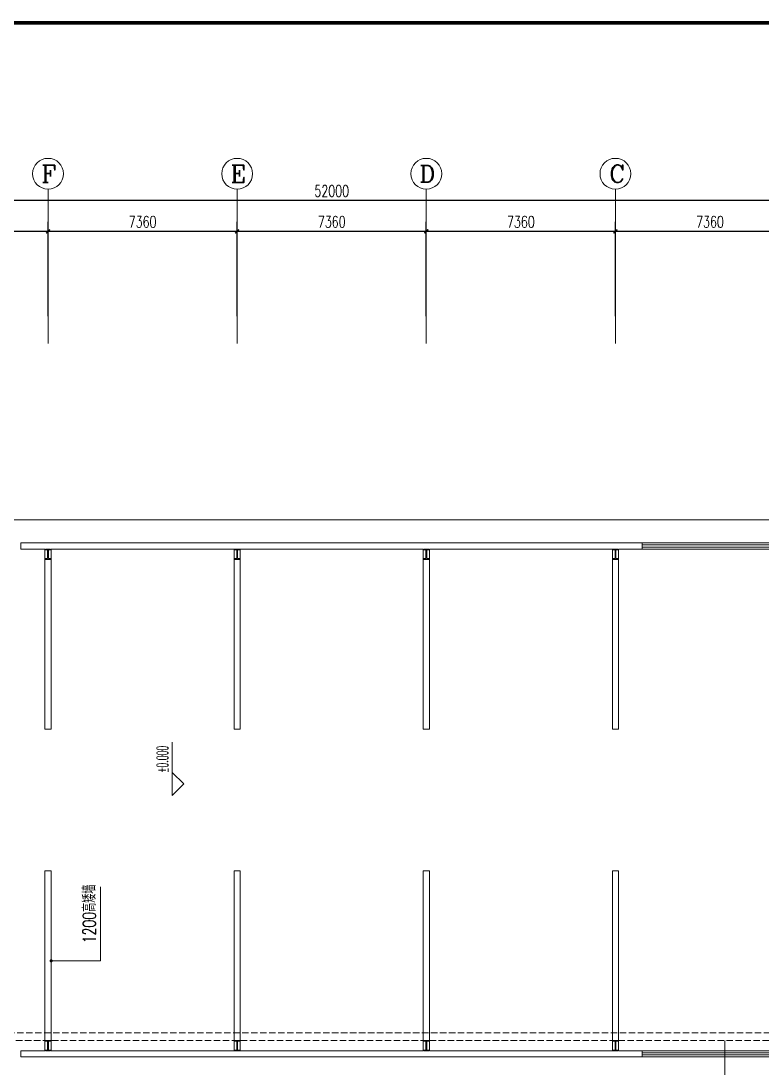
# Model space of a CAD drawing. Header units: inches. Extents: x -3272461 to -2504170, y 403793 to 1071042.
# Drawn here: x -2998526 to -2969684, y 804964 to 845706 of the extents above; entities that cross this region are included whole.
import ezdxf

# ---------------------------------------------------------------- set-up
doc = ezdxf.new("R2010")
doc.units = ezdxf.units.IN
doc.header["$LTSCALE"] = 1000
doc.header["$MEASUREMENT"] = 0
doc.linetypes.add('DASH', pattern=[0.35, 0.25, -0.1])
doc.layers.get('0').update_dxf_attribs({"lineweight": 18})
for name, color, linetype, lineweight in [('AXIS', 30, 'Continuous', 18), ('EQUIP', 3, 'Continuous', 18), ('jc', 8, 'Continuous', 18), ('PUB_TITLE', 153, 'Continuous', 18), ('桥架', 7, 'DASH', 18)]:
    doc.layers.add(name, color=color, linetype=linetype, lineweight=lineweight)
doc.styles.add('_TCH_AXIS', font='complex.shx', dxfattribs={"bigfont": 'gbcbig.shx'})
doc.styles.add('_TCH_DIM', font='simplex.shx', dxfattribs={"width": 0.7, "bigfont": 'gbcbig.shx'})
doc.styles.add('_TCH_DIM_T3', font='simplex.shx', dxfattribs={"width": 0.705882, "bigfont": 'gbcbig.shx'})
doc.dimstyles.new('_TCH_ARCH&&150', dxfattribs={"dimtxt": 446.25, "dimasz": 150, "dimexe": 375, "dimexo": 450, "dimgap": 150, "dimtad": 1, "dimdec": 0, "dimzin": 0, "dimdsep": 46, "dimtxsty": '_TCH_DIM_T3', "dimblk": 'ARCHTICK', "dimcen": 0.09, "dimdle": 300, "dimclrt": 7, "dimazin": 2, "dimtfac": 1, "dimtdec": 0, "dimtix": 1, "dimtmove": 2, "dimatfit": 3, "dimfxl": 1, "dimtolj": 1, "dimarcsym": 0})

# ---------------------------------------------------------------- blocks, each defined once
blk = doc.blocks.new('_ArchTick_0')
at = {"color": 0, "linetype": 'ByBlock'}
blk.add_lwpolyline([(-0.5, -0.5, 0.4, 0.4, 0), (0.5, 0.5, 0.4, 0.4, 0)], format="xyseb", dxfattribs=at)
blk = doc.blocks.new('*X78')
at = {"layer": 'AXIS', "color": 0, "lineweight": -2}
for p, q in [((-3012431, 834667), (-3012431, 839092)), ((-2960431, 834667), (-2960431, 839092)), ((-2960431, 838717), (-3012431, 838717))]:
    blk.add_line(p, q, dxfattribs=at)
at = {"layer": 'AXIS', "color": 0, "lineweight": -2, "xscale": 150, "yscale": 150, "zscale": 150, "rotation": 180}
blk.add_blockref('_ArchTick_0', (-3012431, 838717), dxfattribs=at)
at = {"layer": 'AXIS', "color": 0, "lineweight": -2, "xscale": 150, "yscale": 150, "zscale": 150}
blk.add_blockref('_ArchTick_0', (-2960431, 838717), dxfattribs=at)
at = {"layer": 'AXIS', "color": 7, "insert": (-2986431, 839090), "char_height": 446.2, "width": 2070, "attachment_point": 5, "style": '_TCH_DIM_T3'}
blk.add_mtext('52000', dxfattribs=at)
blk = doc.blocks.new('_ARCHTICK')
at = {"color": 0, "linetype": 'ByBlock', "const_width": 0.4}
blk.add_lwpolyline([(-0.5, -0.5), (0.5, 0.5)], dxfattribs=at)
blk = doc.blocks.new('*X81')
at = {"layer": 'AXIS', "color": 0, "lineweight": -2}
for p, q in [((-2975391, 834217), (-2975391, 837892)), ((-2968031, 834217), (-2968031, 837892)), ((-2968031, 837517), (-2975391, 837517))]:
    blk.add_line(p, q, dxfattribs=at)
at = {"layer": 'AXIS', "color": 0, "lineweight": -2, "xscale": 150, "yscale": 150, "zscale": 150, "rotation": 180}
blk.add_blockref('_ArchTick_0', (-2975391, 837517), dxfattribs=at)
at = {"layer": 'AXIS', "color": 0, "lineweight": -2, "xscale": 150, "yscale": 150, "zscale": 150}
blk.add_blockref('_ArchTick_0', (-2968031, 837517), dxfattribs=at)
at = {"layer": 'AXIS', "color": 7, "insert": (-2971711, 837890), "char_height": 446.2, "width": 1620, "attachment_point": 5, "style": '_TCH_DIM_T3'}
blk.add_mtext('7360', dxfattribs=at)
blk = doc.blocks.new('*X82')
at = {"layer": 'AXIS', "color": 0, "lineweight": -2}
for p, q in [((-2982751, 834217), (-2982751, 837892)), ((-2975391, 834217), (-2975391, 837892)), ((-2975391, 837517), (-2982751, 837517))]:
    blk.add_line(p, q, dxfattribs=at)
at = {"layer": 'AXIS', "color": 0, "lineweight": -2, "xscale": 150, "yscale": 150, "zscale": 150, "rotation": 180}
blk.add_blockref('_ArchTick_0', (-2982751, 837517), dxfattribs=at)
at = {"layer": 'AXIS', "color": 0, "lineweight": -2, "xscale": 150, "yscale": 150, "zscale": 150}
blk.add_blockref('_ArchTick_0', (-2975391, 837517), dxfattribs=at)
at = {"layer": 'AXIS', "color": 7, "insert": (-2979071, 837890), "char_height": 446.2, "width": 1620, "attachment_point": 5, "style": '_TCH_DIM_T3'}
blk.add_mtext('7360', dxfattribs=at)
blk = doc.blocks.new('*X83')
at = {"layer": 'AXIS', "color": 0, "lineweight": -2}
for p, q in [((-2990111, 834217), (-2990111, 837892)), ((-2982751, 834217), (-2982751, 837892)), ((-2982751, 837517), (-2990111, 837517))]:
    blk.add_line(p, q, dxfattribs=at)
at = {"layer": 'AXIS', "color": 0, "lineweight": -2, "xscale": 150, "yscale": 150, "zscale": 150, "rotation": 180}
blk.add_blockref('_ArchTick_0', (-2990111, 837517), dxfattribs=at)
at = {"layer": 'AXIS', "color": 0, "lineweight": -2, "xscale": 150, "yscale": 150, "zscale": 150}
blk.add_blockref('_ArchTick_0', (-2982751, 837517), dxfattribs=at)
at = {"layer": 'AXIS', "color": 7, "insert": (-2986431, 837890), "char_height": 446.2, "width": 1620, "attachment_point": 5, "style": '_TCH_DIM_T3'}
blk.add_mtext('7360', dxfattribs=at)
blk = doc.blocks.new('*X84')
at = {"layer": 'AXIS', "color": 0, "lineweight": -2}
for p, q in [((-2997471, 834217), (-2997471, 837892)), ((-2990111, 834217), (-2990111, 837892)), ((-2990111, 837517), (-2997471, 837517))]:
    blk.add_line(p, q, dxfattribs=at)
at = {"layer": 'AXIS', "color": 0, "lineweight": -2, "xscale": 150, "yscale": 150, "zscale": 150, "rotation": 180}
blk.add_blockref('_ArchTick_0', (-2997471, 837517), dxfattribs=at)
at = {"layer": 'AXIS', "color": 0, "lineweight": -2, "xscale": 150, "yscale": 150, "zscale": 150}
blk.add_blockref('_ArchTick_0', (-2990111, 837517), dxfattribs=at)
at = {"layer": 'AXIS', "color": 7, "insert": (-2993791, 837890), "char_height": 446.2, "width": 1620, "attachment_point": 5, "style": '_TCH_DIM_T3'}
blk.add_mtext('7360', dxfattribs=at)
blk = doc.blocks.new('*X85')
at = {"layer": 'AXIS', "color": 0, "lineweight": -2}
for p, q in [((-3004831, 834217), (-3004831, 837892)), ((-2997471, 834217), (-2997471, 837892)), ((-2997471, 837517), (-3004831, 837517))]:
    blk.add_line(p, q, dxfattribs=at)
at = {"layer": 'AXIS', "color": 0, "lineweight": -2, "xscale": 150, "yscale": 150, "zscale": 150, "rotation": 180}
blk.add_blockref('_ArchTick_0', (-3004831, 837517), dxfattribs=at)
at = {"layer": 'AXIS', "color": 0, "lineweight": -2, "xscale": 150, "yscale": 150, "zscale": 150}
blk.add_blockref('_ArchTick_0', (-2997471, 837517), dxfattribs=at)
at = {"layer": 'AXIS', "color": 7, "insert": (-3001120, 837104), "char_height": 446.2, "width": 1620, "attachment_point": 5, "style": '_TCH_DIM_T3'}
blk.add_mtext('7360', dxfattribs=at)
blk = doc.blocks.new('$WINLIB2D$00000001')
at = {"color": 0}
for points in [[(-0.5, 0.5), (-0.5, -0.5)], [(-0.5, 0.5), (0.5, 0.5)], [(0.5, -0.5), (0.5, 0.5)], [(0.5, 0.1667), (-0.5, 0.1667)], [(0.5, -0.1667), (-0.5, -0.1667)], [(-0.5, -0.5), (0.5, -0.5)]]:
    blk.add_lwpolyline(points, dxfattribs=at)

msp = doc.modelspace()

# ---------------------------------------------------------------- linework, layer by layer
at = {"layer": 'AXIS'}
for p, q in [((-2997470.9, 833159.6), (-2997470.9, 839159.6)), ((-2990110.9, 833159.6), (-2990110.9, 839159.6)), ((-2982750.9, 833159.6), (-2982750.9, 839159.6)), ((-2975390.9, 833159.6), (-2975390.9, 839159.6))]:
    msp.add_line(p, q, dxfattribs=at)
for centre in [(-2997470.9, 839759.6), (-2990110.9, 839759.6), (-2982750.9, 839759.6), (-2975390.9, 839759.6)]:
    msp.add_circle(centre, 600, dxfattribs=at)
at = {"layer": 'EQUIP'}
msp.add_line((-2971139.4, 806036.3), (-2971139.4, 798305.7), dxfattribs=at)
at = {"layer": 'jc'}
for p, q in [((-2997470.9, 825396.3), (-2998525.9, 825396.3)), ((-2998525.9, 825396.3), (-2998525.9, 825156.3)), ((-2998525.9, 825156.3), (-2997590.9, 825156.3)), ((-2997590.9, 818156.3), (-2997590.9, 825156.3)), ((-2997370.9, 825155.6), (-2997570.9, 825155.6)), ((-2997570.9, 825155.6), (-2997570.9, 825125.6)), ((-2997570.9, 825125.6), (-2997485.9, 825125.6)), ((-2997485.9, 825125.6), (-2997485.9, 824785.6)), ((-2997470.9, 825396.3), (-2990110.9, 825396.3)), ((-2997455.9, 824785.6), (-2997455.9, 825125.6)), ((-2997455.9, 825125.6), (-2997370.9, 825125.6)), ((-2997370.9, 825125.6), (-2997370.9, 825155.6)), ((-2997350.9, 818156.3), (-2997350.9, 825156.3)), ((-2997350.9, 825156.3), (-2990230.9, 825156.3)), ((-2990230.9, 818156.3), (-2990230.9, 825156.3)), ((-2990010.9, 825155.6), (-2990210.9, 825155.6)), ((-2990210.9, 825155.6), (-2990210.9, 825125.6)), ((-2990210.9, 825125.6), (-2990125.9, 825125.6)), ((-2990125.9, 825125.6), (-2990125.9, 824785.6)), ((-2990110.9, 825396.3), (-2982750.9, 825396.3)), ((-2990095.9, 824785.6), (-2990095.9, 825125.6)), ((-2990095.9, 825125.6), (-2990010.9, 825125.6)), ((-2990010.9, 825125.6), (-2990010.9, 825155.6)), ((-2989990.9, 818156.3), (-2989990.9, 825156.3)), ((-2989990.9, 825156.3), (-2982870.9, 825156.3)), ((-2982870.9, 818156.3), (-2982870.9, 825156.3)), ((-2982650.9, 825155.6), (-2982850.9, 825155.6)), ((-2982850.9, 825155.6), (-2982850.9, 825125.6)), ((-2982850.9, 825125.6), (-2982765.9, 825125.6)), ((-2982765.9, 825125.6), (-2982765.9, 824785.6)), ((-2982750.9, 825396.3), (-2975390.9, 825396.3)), ((-2982735.9, 824785.6), (-2982735.9, 825125.6)), ((-2982735.9, 825125.6), (-2982650.9, 825125.6)), ((-2982650.9, 825125.6), (-2982650.9, 825155.6)), ((-2982630.9, 818156.3), (-2982630.9, 825156.3)), ((-2982630.9, 825156.3), (-2975510.9, 825156.3)), ((-2975510.9, 818156.3), (-2975510.9, 825156.3)), ((-2975290.9, 825155.6), (-2975490.9, 825155.6)), ((-2975490.9, 825155.6), (-2975490.9, 825125.6)), ((-2975490.9, 825125.6), (-2975405.9, 825125.6)), ((-2975405.9, 825125.6), (-2975405.9, 824785.6)), ((-2974356.2, 825396.3), (-2975390.9, 825396.3)), ((-2975375.9, 824785.6), (-2975375.9, 825125.6)), ((-2975375.9, 825125.6), (-2975290.9, 825125.6)), ((-2975290.9, 825125.6), (-2975290.9, 825155.6)), ((-2975270.9, 818156.3), (-2975270.9, 825156.3)), ((-2975270.9, 825156.3), (-2974356.2, 825156.3)), ((-2974356.2, 825156.3), (-2974356.2, 825396.3)), ((-2997485.9, 824785.6), (-2997570.9, 824785.6)), ((-2997570.9, 824785.6), (-2997570.9, 824755.6)), ((-2997570.9, 824755.6), (-2997370.9, 824755.6)), ((-2997370.9, 824785.6), (-2997455.9, 824785.6)), ((-2997370.9, 824755.6), (-2997370.9, 824785.6)), ((-2990125.9, 824785.6), (-2990210.9, 824785.6)), ((-2990210.9, 824785.6), (-2990210.9, 824755.6)), ((-2990210.9, 824755.6), (-2990010.9, 824755.6)), ((-2990010.9, 824785.6), (-2990095.9, 824785.6)), ((-2990010.9, 824755.6), (-2990010.9, 824785.6)), ((-2982765.9, 824785.6), (-2982850.9, 824785.6)), ((-2982850.9, 824785.6), (-2982850.9, 824755.6)), ((-2982850.9, 824755.6), (-2982650.9, 824755.6)), ((-2982650.9, 824785.6), (-2982735.9, 824785.6)), ((-2982650.9, 824755.6), (-2982650.9, 824785.6)), ((-2975405.9, 824785.6), (-2975490.9, 824785.6)), ((-2975490.9, 824785.6), (-2975490.9, 824755.6)), ((-2975490.9, 824755.6), (-2975290.9, 824755.6)), ((-2975290.9, 824785.6), (-2975375.9, 824785.6)), ((-2975290.9, 824755.6), (-2975290.9, 824785.6)), ((-2997590.9, 818156.3), (-2997350.9, 818156.3)), ((-2990230.9, 818156.3), (-2989990.9, 818156.3)), ((-2982870.9, 818156.3), (-2982630.9, 818156.3)), ((-2975510.9, 818156.3), (-2975270.9, 818156.3)), ((-2992638.5, 815566.7), (-2992638.5, 817646.8)), ((-2992188.5, 816016.7), (-2992638.5, 816466.7)), ((-2992188.5, 816016.7), (-2992638.5, 815566.7)), ((-2997590.9, 805636.3), (-2997590.9, 812636.3)), ((-2997590.9, 812636.3), (-2997350.9, 812636.3)), ((-2997350.9, 805636.3), (-2997350.9, 812636.3)), ((-2990230.9, 805636.3), (-2990230.9, 812636.3)), ((-2990230.9, 812636.3), (-2989990.9, 812636.3)), ((-2989990.9, 805636.3), (-2989990.9, 812636.3)), ((-2982870.9, 805636.3), (-2982870.9, 812636.3)), ((-2982870.9, 812636.3), (-2982630.9, 812636.3)), ((-2982630.9, 805636.3), (-2982630.9, 812636.3)), ((-2975510.9, 805636.3), (-2975510.9, 812636.3)), ((-2975510.9, 812636.3), (-2975270.9, 812636.3)), ((-2975270.9, 805636.3), (-2975270.9, 812636.3)), ((-2995434.7, 809136.3), (-2995434.7, 812018)), ((-2997350.9, 809136.3), (-2995434.7, 809136.3)), ((-2997370.9, 806035.6), (-2997570.9, 806035.6)), ((-2997570.9, 806035.6), (-2997570.9, 806005.6)), ((-2997570.9, 806005.6), (-2997485.9, 806005.6)), ((-2997485.9, 806005.6), (-2997485.9, 805665.6)), ((-2997455.9, 805665.6), (-2997455.9, 806005.6)), ((-2997455.9, 806005.6), (-2997370.9, 806005.6)), ((-2997370.9, 806005.6), (-2997370.9, 806035.6)), ((-2990010.9, 806035.6), (-2990210.9, 806035.6)), ((-2990210.9, 806035.6), (-2990210.9, 806005.6)), ((-2990210.9, 806005.6), (-2990125.9, 806005.6)), ((-2990125.9, 806005.6), (-2990125.9, 805665.6)), ((-2990095.9, 805665.6), (-2990095.9, 806005.6)), ((-2990095.9, 806005.6), (-2990010.9, 806005.6)), ((-2990010.9, 806005.6), (-2990010.9, 806035.6)), ((-2982650.9, 806035.6), (-2982850.9, 806035.6)), ((-2982850.9, 806035.6), (-2982850.9, 806005.6)), ((-2982850.9, 806005.6), (-2982765.9, 806005.6)), ((-2982765.9, 806005.6), (-2982765.9, 805665.6)), ((-2982735.9, 805665.6), (-2982735.9, 806005.6)), ((-2982735.9, 806005.6), (-2982650.9, 806005.6)), ((-2982650.9, 806005.6), (-2982650.9, 806035.6)), ((-2975290.9, 806035.6), (-2975490.9, 806035.6)), ((-2975490.9, 806035.6), (-2975490.9, 806005.6)), ((-2975490.9, 806005.6), (-2975405.9, 806005.6)), ((-2975405.9, 806005.6), (-2975405.9, 805665.6)), ((-2975375.9, 805665.6), (-2975375.9, 806005.6)), ((-2975375.9, 806005.6), (-2975290.9, 806005.6)), ((-2975290.9, 806005.6), (-2975290.9, 806035.6)), ((-2997590.9, 805636.3), (-2998525.9, 805636.3)), ((-2998525.9, 805636.3), (-2998525.9, 805396.3)), ((-2997485.9, 805665.6), (-2997570.9, 805665.6)), ((-2997570.9, 805665.6), (-2997570.9, 805635.6)), ((-2997570.9, 805635.6), (-2997370.9, 805635.6)), ((-2997370.9, 805665.6), (-2997455.9, 805665.6)), ((-2997370.9, 805635.6), (-2997370.9, 805665.6)), ((-2990230.9, 805636.3), (-2997350.9, 805636.3)), ((-2990125.9, 805665.6), (-2990210.9, 805665.6)), ((-2990210.9, 805665.6), (-2990210.9, 805635.6)), ((-2990210.9, 805635.6), (-2990010.9, 805635.6)), ((-2990010.9, 805665.6), (-2990095.9, 805665.6)), ((-2990010.9, 805635.6), (-2990010.9, 805665.6)), ((-2982870.9, 805636.3), (-2989990.9, 805636.3)), ((-2982765.9, 805665.6), (-2982850.9, 805665.6)), ((-2982850.9, 805665.6), (-2982850.9, 805635.6)), ((-2982850.9, 805635.6), (-2982650.9, 805635.6)), ((-2982650.9, 805665.6), (-2982735.9, 805665.6)), ((-2982650.9, 805635.6), (-2982650.9, 805665.6)), ((-2975510.9, 805636.3), (-2982630.9, 805636.3)), ((-2975405.9, 805665.6), (-2975490.9, 805665.6)), ((-2975490.9, 805665.6), (-2975490.9, 805635.6)), ((-2975490.9, 805635.6), (-2975290.9, 805635.6)), ((-2975290.9, 805665.6), (-2975375.9, 805665.6)), ((-2975290.9, 805635.6), (-2975290.9, 805665.6)), ((-2974356.2, 805636.3), (-2975270.9, 805636.3)), ((-2974356.2, 805396.3), (-2974356.2, 805636.3)), ((-2998525.9, 805396.3), (-2997470.9, 805396.3)), ((-2990110.9, 805396.3), (-2997470.9, 805396.3)), ((-2982750.9, 805396.3), (-2990110.9, 805396.3)), ((-2975390.9, 805396.3), (-2982750.9, 805396.3)), ((-2975390.9, 805396.3), (-2974356.2, 805396.3))]:
    msp.add_line(p, q, dxfattribs=at)
msp.add_lwpolyline([(-2959531.5, 818096.3), (-2959530.9, 826296.3), (-3013331.5, 826296.3), (-3013331.5, 818096.3)], dxfattribs=at)
msp.add_lwpolyline([(-2997380.9, 809136.3, 60, 60, 1), (-2997320.9, 809136.3, 60, 60, 1)], format="xyseb", close=True, dxfattribs=at)
at = {"layer": 'PUB_TITLE'}
msp.add_lwpolyline([(-2942202.2, 785630.6, 150, 150, 0), (-2942202.2, 845630.6, 150, 150, 0), (-3026052.2, 845630.6, 150, 150, 0), (-3026052.2, 785630.6, 150, 150, 0)], format="xyseb", close=True, dxfattribs=at)
at = {"layer": '桥架'}
for p, q in [((-2961670.9, 806336.5), (-3011190.9, 806336.5)), ((-2961370.6, 806036.3), (-3011491.1, 806036.3))]:
    msp.add_line(p, q, dxfattribs=at)

# ---------------------------------------------------------------- block references
at = {"layer": 'jc', "xscale": 5250, "yscale": 240, "zscale": 240}
msp.add_blockref('$WINLIB2D$00000001', (-2971731.2, 825276.3), dxfattribs=at)
at = {"layer": 'jc', "xscale": -5250, "yscale": -240, "zscale": 240, "rotation": 180}
msp.add_blockref('$WINLIB2D$00000001', (-2971731.2, 805516.3), dxfattribs=at)

# ---------------------------------------------------------------- texts
at = {"layer": 'AXIS', "color": 7, "style": '_TCH_AXIS'}
for s, height, p in [('F', 668.2, (-2997725.4, 839425.5)), ('E', 668.2, (-2990365.4, 839425.5)), ('D', 652.9, (-2983015.2, 839433.1)), ('C', 683.5, (-2975635, 839417.8))]:
    msp.add_text(s, height=height, dxfattribs=at).set_placement(p)
at = {"layer": 'jc', "style": '_TCH_DIM'}
for s, height, width, p in [('%%P0.000', 446.25, 0.494118, (-2992796, 816446.8)), ('1200高矮墙', 506.38, 0.7, (-2995612.7, 809823.1))]:
    msp.add_text(s, height=height, rotation=90, dxfattribs=dict(at, width=width)).set_placement(p)

# ---------------------------------------------------------------- dimensions: what is measured, and where the dimension line sits
at = {"layer": 'AXIS'}
for base, p1, p2, picture, middle in [((-3012430.9, 838716.5), (-2960430.9, 834216.5), (-3012430.9, 834216.5), '*X78', (-2986430.9, 839089.7)), ((-2997470.9, 837516.5), (-2990110.9, 833766.5), (-2997470.9, 833766.5), '*X84', (-2993790.9, 837889.7)), ((-2990110.9, 837516.5), (-2982750.9, 833766.5), (-2990110.9, 833766.5), '*X83', (-2986430.9, 837889.7)), ((-2982750.9, 837516.5), (-2975390.9, 833766.5), (-2982750.9, 833766.5), '*X82', (-2979070.9, 837889.7)), ((-2975390.9, 837516.5), (-2968030.9, 833766.5), (-2975390.9, 833766.5), '*X81', (-2971710.9, 837889.7))]:
    dim = msp.add_linear_dim(base=base, p1=p1, p2=p2, angle=180, dimstyle='_TCH_ARCH&&150', override={"dimsah": 1, "dimtzin": 0}, dxfattribs=at)
    dim.commit()
    dim.dimension.update_dxf_attribs({"geometry": picture, "text_midpoint": middle})
dim = msp.add_linear_dim(base=(-3004830.9, 837516.5), p1=(-2997470.9, 833766.5), p2=(-3004830.9, 833766.5), angle=180, dimstyle='_TCH_ARCH&&150', override={"dimsah": 1, "dimtzin": 0}, dxfattribs=at)
dim.commit()
dim.dimension.update_dxf_attribs({"geometry": '*X85', "text_midpoint": (-3001120.3, 837104), "dimtype": 160})

doc.saveas('drawing.dxf')
